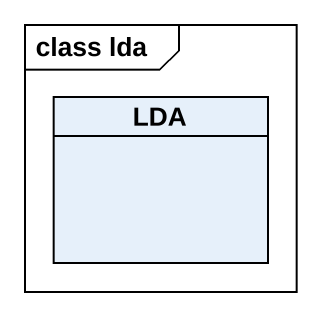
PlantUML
@startuml
mainframe class lda
hide circle
hide empty members
class LDA
@enduml
